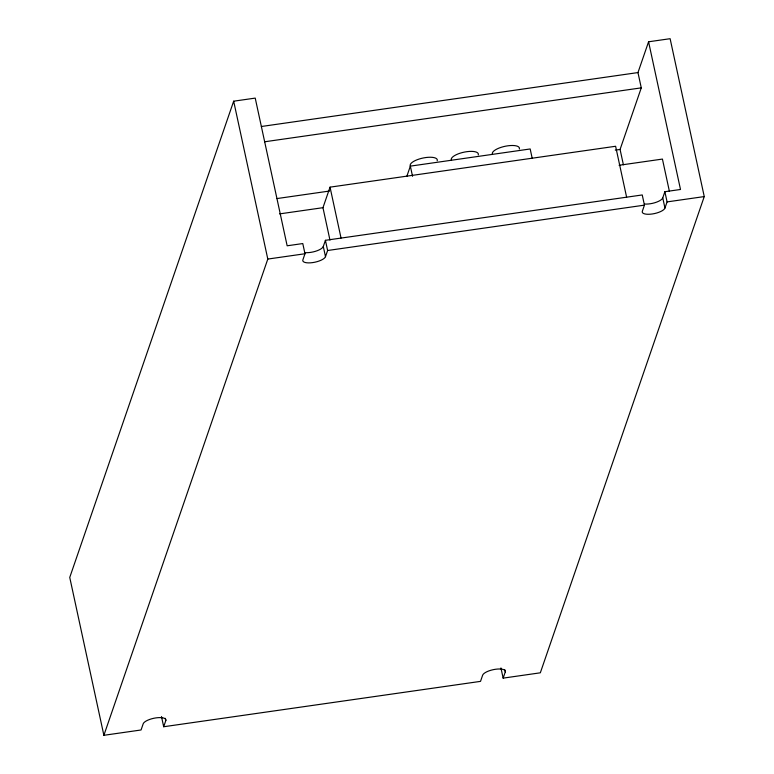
<?xml version="1.0" encoding="UTF-8"?>
<svg xmlns="http://www.w3.org/2000/svg" width="774" height="774" viewBox="0 0 774 774"><rect width="100%" height="100%" fill="white"/><g stroke="black" fill="none" stroke-linecap="round" stroke-linejoin="round"><path stroke-width="1.16" d="M648.573 41.786L680.501 189.475L664.876 191.71L667.082 201.898L664.953 208.061A11.649 3.986 -12.2 0 1 652.163 213.992A11.649 3.986 -12.2 0 1 642.323 211.302L644.442 205.139L642.246 194.951L325.419 240.317L327.615 250.505L325.496 256.668A11.649 3.986 -12.2 0 1 312.696 262.599A11.649 3.986 -12.2 0 1 302.866 259.9L304.985 253.746L302.779 243.558L287.154 245.793L255.227 98.105L233.671 101.191L69.747 577.423L103.88 735.3L141.062 729.979L143.18 723.816A11.649 3.986 -12.2 0 1 155.98 717.885A11.649 3.986 -12.2 0 1 165.81 720.575L163.691 726.738L480.519 681.372L482.637 675.209A11.649 3.986 -12.2 0 1 495.437 669.278A11.649 3.986 -12.2 0 1 505.267 671.967L503.148 678.13L540.329 672.809L704.253 196.577L670.12 38.7L648.573 41.786L637.97 72.572L641.278 87.859L620.08 149.44L623.399 164.785M103.88 735.3L267.804 259.067L233.671 101.191M329.966 240.095L322.961 207.684L330.034 187.153L615.611 146.267L626.621 197.196M325.496 256.668L323.29 246.48L325.419 240.317M406.814 176.395L410.346 166.129L530.18 148.966L532.135 158.022M664.953 208.061L662.757 197.873L664.876 191.71M261.36 126.501L637.97 72.572M264.669 141.777L641.278 87.859M276.947 198.57L329.55 191.033M615.291 150.117L620.08 149.44M279.627 213.885L322.961 207.684M619.084 165.278L662.428 159.076L669.433 191.488M267.804 259.067L304.985 253.746M327.615 250.505L644.442 205.139M667.082 201.898L704.253 196.577M410.346 166.129L412.552 176.317M504.783 669.713L505.267 671.967M500.942 667.943L503.148 678.13M330.034 187.153L341.044 238.082M165.317 718.311L165.81 720.575M161.485 716.55L163.691 726.738M323.29 246.48A11.649 3.986 -12.2 0 1 305.033 252.643M662.757 197.873A11.649 3.986 -12.2 0 1 644.5 204.036M410.268 165.917A13.864 4.741 -12.2 0 1 423.726 157.886A13.864 4.741 -12.2 0 1 437.204 160.798M451.329 160.044A13.864 4.741 -12.2 0 1 464.787 152.014A13.864 4.741 -12.2 0 1 478.264 154.916M492.39 154.161A13.864 4.741 -12.2 0 1 505.848 146.131A13.864 4.741 -12.2 0 1 519.325 149.043"/></g></svg>
